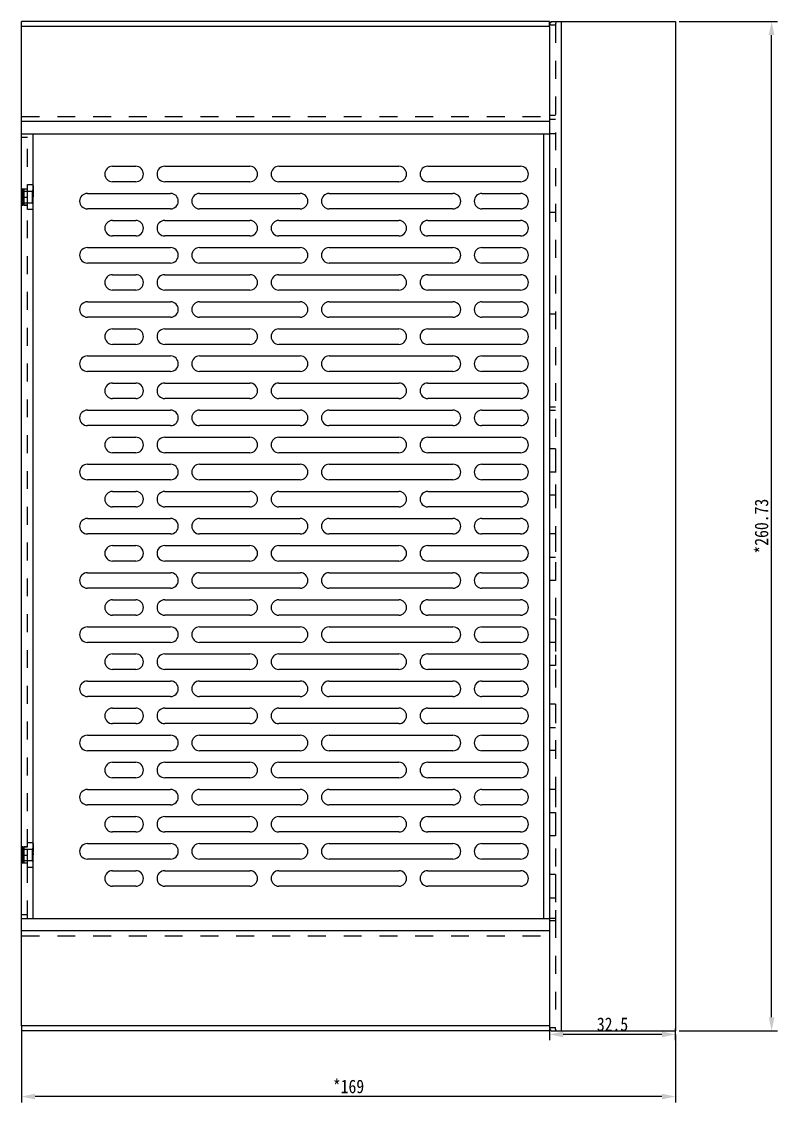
# Model space of a CAD drawing. Header units: millimetres. Extents: x -177 to 18421, y -5017 to 3255.
# Drawn here: x 7027 to 7222.4, y 154.6 to 433.8 of the extents above; entities that cross this region are included whole.
import ezdxf

# ---------------------------------------------------------------- set-up
doc = ezdxf.new("R2010")
doc.units = ezdxf.units.MM
doc.header["$LTSCALE"] = 46.255
doc.header["$PDMODE"] = 3
doc.header["$PDSIZE"] = 8
doc.linetypes.add('HIDDEN', pattern=[0.2, 0.1, -0.1])
doc.layers.get('0').update_dxf_attribs({"linetype": 'CONTINUOUS'})
doc.layers.get('Defpoints').update_dxf_attribs({"linetype": 'CONTINUOUS'})
doc.layers.add('02___PRT_ALL_AXES', color=7, linetype='CONTINUOUS')
doc.layers.add('DEFAULT_2', color=8, linetype='HIDDEN')
doc.styles.get("Standard").update_dxf_attribs({"font": 'txt', "width": 0.85})
doc.dimstyles.new('DIMSTYLE_1', dxfattribs={"dimtxt": 3.5, "dimasz": 3.5, "dimexe": 1.5, "dimexo": 1, "dimgap": 0.875, "dimtad": 1, "dimdsep": 46, "dimtxsty": 'Standard', "dimblk": '_FILLED', "dimcen": 0.09, "dimadec": 0, "dimazin": 0, "dimtp": 0.01, "dimtm": 0.01, "dimtfac": 1, "dimtofl": 0, "dimtmove": 0, "dimatfit": 3, "dimldrblk": '_FILLED', "dimfxl": 0, "dimtolj": 1, "dimarcsym": 0})

# ---------------------------------------------------------------- blocks, each defined once
blk = doc.blocks.new('_FILLED')
at = {"color": 0, "linetype": 'ByBlock'}
blk.add_solid([(0, 0), (-1, 0.214), (-1, -0.214)], dxfattribs=at)
blk = doc.blocks.new('*D148')
at = {"color": 0, "linetype": 'Continuous', "lineweight": -2, "transparency": 16777216}
for p, q in [((7026.99, 172.93), (7026.99, 154.55)), ((7195.99, 172.07), (7195.99, 154.55)), ((7192.49, 156.05), (7030.49, 156.05))]:
    blk.add_line(p, q, dxfattribs=at)
at = {"layer": 'Defpoints', "color": 0, "linetype": 'Continuous', "transparency": 16777216}
for p in [(7026.99, 173.93), (7195.99, 173.07), (7026.99, 156.05)]:
    blk.add_point(p, dxfattribs=at)
at = {"color": 0, "linetype": 'Continuous', "lineweight": -2, "transparency": 16777216, "xscale": 3.5, "yscale": 3.5, "zscale": 3.5, "rotation": 180}
blk.add_blockref('_FILLED', (7026.99, 156.05), dxfattribs=at)
at = {"color": 0, "linetype": 'Continuous', "lineweight": -2, "transparency": 16777216, "xscale": 3.5, "yscale": 3.5, "zscale": 3.5}
blk.add_blockref('_FILLED', (7195.99, 156.05), dxfattribs=at)
at = {"color": 0, "linetype": 'Continuous', "transparency": 16777216, "insert": (7111.49, 160.43), "char_height": 3.5, "width": 17, "attachment_point": 2}
blk.add_mtext('\\A1;*169', dxfattribs=at)
blk = doc.blocks.new('*D149')
at = {"color": 0, "linetype": 'Continuous', "lineweight": -2, "transparency": 16777216}
for p, q in [((7163.49, 170.62), (7163.49, 173.62)), ((7195.99, 170.62), (7195.99, 173.62)), ((7192.49, 172.12), (7166.99, 172.12))]:
    blk.add_line(p, q, dxfattribs=at)
at = {"layer": 'Defpoints', "color": 0, "linetype": 'Continuous', "transparency": 16777216}
for p in [(7163.49, 172.12), (7163.49, 169.62), (7195.99, 169.62)]:
    blk.add_point(p, dxfattribs=at)
at = {"color": 0, "linetype": 'Continuous', "lineweight": -2, "transparency": 16777216, "xscale": 3.5, "yscale": 3.5, "zscale": 3.5, "rotation": 180}
blk.add_blockref('_FILLED', (7163.49, 172.12), dxfattribs=at)
at = {"color": 0, "linetype": 'Continuous', "lineweight": -2, "transparency": 16777216, "xscale": 3.5, "yscale": 3.5, "zscale": 3.5}
blk.add_blockref('_FILLED', (7195.99, 172.12), dxfattribs=at)
at = {"color": 0, "linetype": 'Continuous', "transparency": 16777216, "insert": (7179.74, 176.5), "char_height": 3.5, "width": 17, "attachment_point": 2}
blk.add_mtext('\\A1;32.5', dxfattribs=at)
blk = doc.blocks.new('*D152')
at = {"color": 0, "linetype": 'Continuous', "lineweight": -2, "transparency": 16777216}
for p, q in [((7196.99, 433.8), (7222.36, 433.8)), ((7220.86, 176.57), (7220.86, 430.3)), ((7196.99, 173.07), (7222.36, 173.07))]:
    blk.add_line(p, q, dxfattribs=at)
at = {"layer": 'Defpoints', "color": 0, "linetype": 'Continuous', "transparency": 16777216}
for p in [(7195.99, 433.8), (7220.86, 433.8), (7195.99, 173.07)]:
    blk.add_point(p, dxfattribs=at)
at = {"color": 0, "linetype": 'Continuous', "lineweight": -2, "transparency": 16777216, "xscale": 3.5, "yscale": 3.5, "zscale": 3.5}
for p, rotation in [((7220.86, 433.8), 90), ((7220.86, 173.07), 270)]:
    blk.add_blockref('_FILLED', p, dxfattribs=dict(at, rotation=rotation))
at = {"color": 0, "linetype": 'Continuous', "transparency": 16777216, "insert": (7216.48, 303.43), "char_height": 3.5, "width": 29.75, "attachment_point": 2, "rotation": 90}
blk.add_mtext('\\A1;*260.73', dxfattribs=at)

msp = doc.modelspace()

# ---------------------------------------------------------------- linework, layer by layer
at = {"color": 7, "linetype": 'Continuous'}
for p, q in [((7026.988, 432.499), (7026.988, 433.798)), ((7163.488, 433.798), (7026.988, 433.798)), ((7163.488, 432.499), (7163.488, 433.798)), ((7026.988, 174.365), (7026.988, 173.066)), ((7163.488, 174.365), (7163.488, 173.066)), ((7163.488, 173.066), (7026.988, 173.066))]:
    msp.add_line(p, q, dxfattribs=at)
at = {"color": 3, "linetype": 'Continuous'}
for p, q in [((7163.89, 433.798), (7195.988, 433.798)), ((7166.488, 433.798), (7166.488, 173.066)), ((7195.988, 433.798), (7195.988, 173.066)), ((7026.988, 174.365), (7026.988, 432.499)), ((7163.488, 432.499), (7026.988, 432.499)), ((7163.488, 432.499), (7163.488, 174.365)), ((7163.488, 408.019), (7026.988, 408.019)), ((7026.988, 404.815), (7163.488, 404.815)), ((7029.988, 202.049), (7029.988, 404.815)), ((7161.988, 202.049), (7161.988, 404.815)), ((7050.488, 396.415), (7056.488, 396.415)), ((7063.988, 396.415), (7085.988, 396.415)), ((7093.488, 396.415), (7124.488, 396.415)), ((7131.988, 396.415), (7155.988, 396.415)), ((7056.488, 392.415), (7050.488, 392.415)), ((7085.988, 392.415), (7063.988, 392.415)), ((7124.488, 392.415), (7093.488, 392.415)), ((7155.988, 392.415), (7131.988, 392.415)), ((7043.988, 389.415), (7065.488, 389.415)), ((7072.988, 389.415), (7098.988, 389.415)), ((7106.488, 389.415), (7138.488, 389.415)), ((7145.988, 389.415), (7155.988, 389.415)), ((7065.488, 385.415), (7043.988, 385.415)), ((7098.988, 385.415), (7072.988, 385.415)), ((7138.488, 385.415), (7106.488, 385.415)), ((7155.988, 385.415), (7145.988, 385.415)), ((7050.488, 382.415), (7056.488, 382.415)), ((7063.988, 382.415), (7085.988, 382.415)), ((7093.488, 382.415), (7124.488, 382.415)), ((7131.988, 382.415), (7155.988, 382.415)), ((7056.488, 378.415), (7050.488, 378.415)), ((7085.988, 378.415), (7063.988, 378.415)), ((7124.488, 378.415), (7093.488, 378.415)), ((7155.988, 378.415), (7131.988, 378.415)), ((7043.988, 375.415), (7065.488, 375.415)), ((7072.988, 375.415), (7098.988, 375.415)), ((7106.488, 375.415), (7138.488, 375.415)), ((7145.988, 375.415), (7155.988, 375.415)), ((7065.488, 371.415), (7043.988, 371.415)), ((7098.988, 371.415), (7072.988, 371.415)), ((7138.488, 371.415), (7106.488, 371.415)), ((7155.988, 371.415), (7145.988, 371.415)), ((7050.488, 368.415), (7056.488, 368.415)), ((7063.988, 368.415), (7085.988, 368.415)), ((7093.488, 368.415), (7124.488, 368.415)), ((7131.988, 368.415), (7155.988, 368.415)), ((7056.488, 364.415), (7050.488, 364.415)), ((7085.988, 364.415), (7063.988, 364.415)), ((7124.488, 364.415), (7093.488, 364.415)), ((7155.988, 364.415), (7131.988, 364.415)), ((7043.988, 361.415), (7065.488, 361.415)), ((7072.988, 361.415), (7098.988, 361.415)), ((7106.488, 361.415), (7138.488, 361.415)), ((7145.988, 361.415), (7155.988, 361.415)), ((7065.488, 357.415), (7043.988, 357.415)), ((7098.988, 357.415), (7072.988, 357.415)), ((7138.488, 357.415), (7106.488, 357.415)), ((7155.988, 357.415), (7145.988, 357.415)), ((7050.488, 354.415), (7056.488, 354.415)), ((7063.988, 354.415), (7085.988, 354.415)), ((7093.488, 354.415), (7124.488, 354.415)), ((7131.988, 354.415), (7155.988, 354.415)), ((7056.488, 350.415), (7050.488, 350.415)), ((7085.988, 350.415), (7063.988, 350.415)), ((7124.488, 350.415), (7093.488, 350.415)), ((7155.988, 350.415), (7131.988, 350.415)), ((7043.988, 347.415), (7065.488, 347.415)), ((7072.988, 347.415), (7098.988, 347.415)), ((7106.488, 347.415), (7138.488, 347.415)), ((7145.988, 347.415), (7155.988, 347.415)), ((7065.488, 343.415), (7043.988, 343.415)), ((7098.988, 343.415), (7072.988, 343.415)), ((7138.488, 343.415), (7106.488, 343.415)), ((7155.988, 343.415), (7145.988, 343.415)), ((7050.488, 340.415), (7056.488, 340.415)), ((7063.988, 340.415), (7085.988, 340.415)), ((7093.488, 340.415), (7124.488, 340.415)), ((7131.988, 340.415), (7155.988, 340.415)), ((7056.488, 336.415), (7050.488, 336.415)), ((7085.988, 336.415), (7063.988, 336.415)), ((7124.488, 336.415), (7093.488, 336.415)), ((7155.988, 336.415), (7131.988, 336.415)), ((7043.988, 333.415), (7065.488, 333.415)), ((7072.988, 333.415), (7098.988, 333.415)), ((7106.488, 333.415), (7138.488, 333.415)), ((7145.988, 333.415), (7155.988, 333.415)), ((7065.488, 329.415), (7043.988, 329.415)), ((7098.988, 329.415), (7072.988, 329.415)), ((7138.488, 329.415), (7106.488, 329.415)), ((7155.988, 329.415), (7145.988, 329.415)), ((7050.488, 326.415), (7056.488, 326.415)), ((7063.988, 326.415), (7085.988, 326.415)), ((7093.488, 326.415), (7124.488, 326.415)), ((7131.988, 326.415), (7155.988, 326.415)), ((7056.488, 322.415), (7050.488, 322.415)), ((7085.988, 322.415), (7063.988, 322.415)), ((7124.488, 322.415), (7093.488, 322.415)), ((7155.988, 322.415), (7131.988, 322.415)), ((7043.988, 319.415), (7065.488, 319.415)), ((7072.988, 319.415), (7098.988, 319.415)), ((7106.488, 319.415), (7138.488, 319.415)), ((7145.988, 319.415), (7155.988, 319.415)), ((7065.488, 315.415), (7043.988, 315.415)), ((7098.988, 315.415), (7072.988, 315.415)), ((7138.488, 315.415), (7106.488, 315.415)), ((7155.988, 315.415), (7145.988, 315.415)), ((7050.488, 312.415), (7056.488, 312.415)), ((7063.988, 312.415), (7085.988, 312.415)), ((7093.488, 312.415), (7124.488, 312.415)), ((7131.988, 312.415), (7155.988, 312.415)), ((7056.488, 308.415), (7050.488, 308.415)), ((7085.988, 308.415), (7063.988, 308.415)), ((7124.488, 308.415), (7093.488, 308.415)), ((7155.988, 308.415), (7131.988, 308.415)), ((7043.988, 305.415), (7065.488, 305.415)), ((7072.988, 305.415), (7098.988, 305.415)), ((7106.488, 305.415), (7138.488, 305.415)), ((7145.988, 305.415), (7155.988, 305.415)), ((7065.488, 301.415), (7043.988, 301.415)), ((7098.988, 301.415), (7072.988, 301.415)), ((7138.488, 301.415), (7106.488, 301.415)), ((7155.988, 301.415), (7145.988, 301.415)), ((7050.488, 298.415), (7056.488, 298.415)), ((7063.988, 298.415), (7085.988, 298.415)), ((7093.488, 298.415), (7124.488, 298.415)), ((7131.988, 298.415), (7155.988, 298.415)), ((7056.488, 294.415), (7050.488, 294.415)), ((7085.988, 294.415), (7063.988, 294.415)), ((7124.488, 294.415), (7093.488, 294.415)), ((7155.988, 294.415), (7131.988, 294.415)), ((7043.988, 291.415), (7065.488, 291.415)), ((7072.988, 291.415), (7098.988, 291.415)), ((7106.488, 291.415), (7138.488, 291.415)), ((7145.988, 291.415), (7155.988, 291.415)), ((7065.488, 287.415), (7043.988, 287.415)), ((7098.988, 287.415), (7072.988, 287.415)), ((7138.488, 287.415), (7106.488, 287.415)), ((7155.988, 287.415), (7145.988, 287.415)), ((7050.488, 284.415), (7056.488, 284.415)), ((7063.988, 284.415), (7085.988, 284.415)), ((7093.488, 284.415), (7124.488, 284.415)), ((7131.988, 284.415), (7155.988, 284.415)), ((7056.488, 280.415), (7050.488, 280.415)), ((7085.988, 280.415), (7063.988, 280.415)), ((7124.488, 280.415), (7093.488, 280.415)), ((7155.988, 280.415), (7131.988, 280.415)), ((7043.988, 277.415), (7065.488, 277.415)), ((7072.988, 277.415), (7098.988, 277.415)), ((7106.488, 277.415), (7138.488, 277.415)), ((7145.988, 277.415), (7155.988, 277.415)), ((7065.488, 273.415), (7043.988, 273.415)), ((7098.988, 273.415), (7072.988, 273.415)), ((7138.488, 273.415), (7106.488, 273.415)), ((7155.988, 273.415), (7145.988, 273.415)), ((7050.488, 270.415), (7056.488, 270.415)), ((7063.988, 270.415), (7085.988, 270.415)), ((7093.488, 270.415), (7124.488, 270.415)), ((7131.988, 270.415), (7155.988, 270.415)), ((7056.488, 266.415), (7050.488, 266.415)), ((7085.988, 266.415), (7063.988, 266.415)), ((7124.488, 266.415), (7093.488, 266.415)), ((7155.988, 266.415), (7131.988, 266.415)), ((7043.988, 263.415), (7065.488, 263.415)), ((7072.988, 263.415), (7098.988, 263.415)), ((7106.488, 263.415), (7138.488, 263.415)), ((7145.988, 263.415), (7155.988, 263.415)), ((7065.488, 259.415), (7043.988, 259.415)), ((7098.988, 259.415), (7072.988, 259.415)), ((7138.488, 259.415), (7106.488, 259.415)), ((7155.988, 259.415), (7145.988, 259.415)), ((7050.488, 256.415), (7056.488, 256.415)), ((7063.988, 256.415), (7085.988, 256.415)), ((7093.488, 256.415), (7124.488, 256.415)), ((7131.988, 256.415), (7155.988, 256.415)), ((7056.488, 252.415), (7050.488, 252.415)), ((7085.988, 252.415), (7063.988, 252.415)), ((7124.488, 252.415), (7093.488, 252.415)), ((7155.988, 252.415), (7131.988, 252.415)), ((7043.988, 249.415), (7065.488, 249.415)), ((7072.988, 249.415), (7098.988, 249.415)), ((7106.488, 249.415), (7138.488, 249.415)), ((7145.988, 249.415), (7155.988, 249.415)), ((7065.488, 245.415), (7043.988, 245.415)), ((7098.988, 245.415), (7072.988, 245.415)), ((7138.488, 245.415), (7106.488, 245.415)), ((7155.988, 245.415), (7145.988, 245.415)), ((7050.488, 242.415), (7056.488, 242.415)), ((7063.988, 242.415), (7085.988, 242.415)), ((7093.488, 242.415), (7124.488, 242.415)), ((7131.988, 242.415), (7155.988, 242.415)), ((7056.488, 238.415), (7050.488, 238.415)), ((7085.988, 238.415), (7063.988, 238.415)), ((7124.488, 238.415), (7093.488, 238.415)), ((7155.988, 238.415), (7131.988, 238.415)), ((7043.988, 235.415), (7065.488, 235.415)), ((7072.988, 235.415), (7098.988, 235.415)), ((7106.488, 235.415), (7138.488, 235.415)), ((7145.988, 235.415), (7155.988, 235.415)), ((7065.488, 231.415), (7043.988, 231.415)), ((7098.988, 231.415), (7072.988, 231.415)), ((7138.488, 231.415), (7106.488, 231.415)), ((7155.988, 231.415), (7145.988, 231.415)), ((7050.488, 228.415), (7056.488, 228.415)), ((7063.988, 228.415), (7085.988, 228.415)), ((7093.488, 228.415), (7124.488, 228.415)), ((7131.988, 228.415), (7155.988, 228.415)), ((7056.488, 224.415), (7050.488, 224.415)), ((7085.988, 224.415), (7063.988, 224.415)), ((7124.488, 224.415), (7093.488, 224.415)), ((7155.988, 224.415), (7131.988, 224.415)), ((7043.988, 221.415), (7065.488, 221.415)), ((7072.988, 221.415), (7098.988, 221.415)), ((7106.488, 221.415), (7138.488, 221.415)), ((7145.988, 221.415), (7155.988, 221.415)), ((7065.488, 217.415), (7043.988, 217.415)), ((7098.988, 217.415), (7072.988, 217.415)), ((7138.488, 217.415), (7106.488, 217.415)), ((7155.988, 217.415), (7145.988, 217.415)), ((7050.488, 214.415), (7056.488, 214.415)), ((7063.988, 214.415), (7085.988, 214.415)), ((7093.488, 214.415), (7124.488, 214.415)), ((7131.988, 214.415), (7155.988, 214.415)), ((7056.488, 210.415), (7050.488, 210.415)), ((7085.988, 210.415), (7063.988, 210.415)), ((7124.488, 210.415), (7093.488, 210.415)), ((7155.988, 210.415), (7131.988, 210.415)), ((7026.988, 202.049), (7163.488, 202.049)), ((7163.488, 198.845), (7026.988, 198.845)), ((7163.488, 174.365), (7026.988, 174.365)), ((7163.89, 173.066), (7195.988, 173.066))]:
    msp.add_line(p, q, dxfattribs=at)
for centre, start, end in [((7050.488, 394.415), 90, 270), ((7056.488, 394.415), 270, 90), ((7063.988, 394.415), 90, 270), ((7085.988, 394.415), 270, 90), ((7093.488, 394.415), 90, 270), ((7124.488, 394.415), 270, 90), ((7131.988, 394.415), 90, 270), ((7155.988, 394.415), 270, 90), ((7043.988, 387.415), 90, 270), ((7065.488, 387.415), 270, 90), ((7072.988, 387.415), 90, 270), ((7098.988, 387.415), 270, 90), ((7106.488, 387.415), 90, 270), ((7138.488, 387.415), 270, 90), ((7145.988, 387.415), 90, 270), ((7155.988, 387.415), 270, 90), ((7050.488, 380.415), 90, 270), ((7056.488, 380.415), 270, 90), ((7063.988, 380.415), 90, 270), ((7085.988, 380.415), 270, 90), ((7093.488, 380.415), 90, 270), ((7124.488, 380.415), 270, 90), ((7131.988, 380.415), 90, 270), ((7155.988, 380.415), 270, 90), ((7043.988, 373.415), 90, 270), ((7065.488, 373.415), 270, 90), ((7072.988, 373.415), 90, 270), ((7098.988, 373.415), 270, 90), ((7106.488, 373.415), 90, 270), ((7138.488, 373.415), 270, 90), ((7145.988, 373.415), 90, 270), ((7155.988, 373.415), 270, 90), ((7050.488, 366.415), 90, 270), ((7056.488, 366.415), 270, 90), ((7063.988, 366.415), 90, 270), ((7085.988, 366.415), 270, 90), ((7093.488, 366.415), 90, 270), ((7124.488, 366.415), 270, 90), ((7131.988, 366.415), 90, 270), ((7155.988, 366.415), 270, 90), ((7043.988, 359.415), 90, 270), ((7065.488, 359.415), 270, 90), ((7072.988, 359.415), 90, 270), ((7098.988, 359.415), 270, 90), ((7106.488, 359.415), 90, 270), ((7138.488, 359.415), 270, 90), ((7145.988, 359.415), 90, 270), ((7155.988, 359.415), 270, 90), ((7050.488, 352.415), 90, 270), ((7056.488, 352.415), 270, 90), ((7063.988, 352.415), 90, 270), ((7085.988, 352.415), 270, 90), ((7093.488, 352.415), 90, 270), ((7124.488, 352.415), 270, 90), ((7131.988, 352.415), 90, 270), ((7155.988, 352.415), 270, 90), ((7043.988, 345.415), 90, 270), ((7065.488, 345.415), 270, 90), ((7072.988, 345.415), 90, 270), ((7098.988, 345.415), 270, 90), ((7106.488, 345.415), 90, 270), ((7138.488, 345.415), 270, 90), ((7145.988, 345.415), 90, 270), ((7155.988, 345.415), 270, 90), ((7050.488, 338.415), 90, 270), ((7056.488, 338.415), 270, 90), ((7063.988, 338.415), 90, 270), ((7085.988, 338.415), 270, 90), ((7093.488, 338.415), 90, 270), ((7124.488, 338.415), 270, 90), ((7131.988, 338.415), 90, 270), ((7155.988, 338.415), 270, 90), ((7043.988, 331.415), 90, 270), ((7065.488, 331.415), 270, 90), ((7072.988, 331.415), 90, 270), ((7098.988, 331.415), 270, 90), ((7106.488, 331.415), 90, 270), ((7138.488, 331.415), 270, 90), ((7145.988, 331.415), 90, 270), ((7155.988, 331.415), 270, 90), ((7050.488, 324.415), 90, 270), ((7056.488, 324.415), 270, 90), ((7063.988, 324.415), 90, 270), ((7085.988, 324.415), 270, 90), ((7093.488, 324.415), 90, 270), ((7124.488, 324.415), 270, 90), ((7131.988, 324.415), 90, 270), ((7155.988, 324.415), 270, 90), ((7043.988, 317.415), 90, 270), ((7065.488, 317.415), 270, 90), ((7072.988, 317.415), 90, 270), ((7098.988, 317.415), 270, 90), ((7106.488, 317.415), 90, 270), ((7138.488, 317.415), 270, 90), ((7145.988, 317.415), 90, 270), ((7155.988, 317.415), 270, 90), ((7050.488, 310.415), 90, 270), ((7056.488, 310.415), 270, 90), ((7063.988, 310.415), 90, 270), ((7085.988, 310.415), 270, 90), ((7093.488, 310.415), 90, 270), ((7124.488, 310.415), 270, 90), ((7131.988, 310.415), 90, 270), ((7155.988, 310.415), 270, 90), ((7043.988, 303.415), 90, 270), ((7065.488, 303.415), 270, 90), ((7072.988, 303.415), 90, 270), ((7098.988, 303.415), 270, 90), ((7106.488, 303.415), 90, 270), ((7138.488, 303.415), 270, 90), ((7145.988, 303.415), 90, 270), ((7155.988, 303.415), 270, 90), ((7050.488, 296.415), 90, 270), ((7056.488, 296.415), 270, 90), ((7063.988, 296.415), 90, 270), ((7085.988, 296.415), 270, 90), ((7093.488, 296.415), 90, 270), ((7124.488, 296.415), 270, 90), ((7131.988, 296.415), 90, 270), ((7155.988, 296.415), 270, 90), ((7043.988, 289.415), 90, 270), ((7065.488, 289.415), 270, 90), ((7072.988, 289.415), 90, 270), ((7098.988, 289.415), 270, 90), ((7106.488, 289.415), 90, 270), ((7138.488, 289.415), 270, 90), ((7145.988, 289.415), 90, 270), ((7155.988, 289.415), 270, 90), ((7050.488, 282.415), 90, 270), ((7056.488, 282.415), 270, 90), ((7063.988, 282.415), 90, 270), ((7085.988, 282.415), 270, 90), ((7093.488, 282.415), 90, 270), ((7124.488, 282.415), 270, 90), ((7131.988, 282.415), 90, 270), ((7155.988, 282.415), 270, 90), ((7043.988, 275.415), 90, 270), ((7065.488, 275.415), 270, 90), ((7072.988, 275.415), 90, 270), ((7098.988, 275.415), 270, 90), ((7106.488, 275.415), 90, 270), ((7138.488, 275.415), 270, 90), ((7145.988, 275.415), 90, 270), ((7155.988, 275.415), 270, 90), ((7050.488, 268.415), 90, 270), ((7056.488, 268.415), 270, 90), ((7063.988, 268.415), 90, 270), ((7085.988, 268.415), 270, 90), ((7093.488, 268.415), 90, 270), ((7124.488, 268.415), 270, 90), ((7131.988, 268.415), 90, 270), ((7155.988, 268.415), 270, 90), ((7043.988, 261.415), 90, 270), ((7065.488, 261.415), 270, 90), ((7072.988, 261.415), 90, 270), ((7098.988, 261.415), 270, 90), ((7106.488, 261.415), 90, 270), ((7138.488, 261.415), 270, 90), ((7145.988, 261.415), 90, 270), ((7155.988, 261.415), 270, 90), ((7050.488, 254.415), 90, 270), ((7056.488, 254.415), 270, 90), ((7063.988, 254.415), 90, 270), ((7085.988, 254.415), 270, 90), ((7093.488, 254.415), 90, 270), ((7124.488, 254.415), 270, 90), ((7131.988, 254.415), 90, 270), ((7155.988, 254.415), 270, 90), ((7043.988, 247.415), 90, 270), ((7065.488, 247.415), 270, 90), ((7072.988, 247.415), 90, 270), ((7098.988, 247.415), 270, 90), ((7106.488, 247.415), 90, 270), ((7138.488, 247.415), 270, 90), ((7145.988, 247.415), 90, 270), ((7155.988, 247.415), 270, 90), ((7050.488, 240.415), 90, 270), ((7056.488, 240.415), 270, 90), ((7063.988, 240.415), 90, 270), ((7085.988, 240.415), 270, 90), ((7093.488, 240.415), 90, 270), ((7124.488, 240.415), 270, 90), ((7131.988, 240.415), 90, 270), ((7155.988, 240.415), 270, 90), ((7043.988, 233.415), 90, 270), ((7065.488, 233.415), 270, 90), ((7072.988, 233.415), 90, 270), ((7098.988, 233.415), 270, 90), ((7106.488, 233.415), 90, 270), ((7138.488, 233.415), 270, 90), ((7145.988, 233.415), 90, 270), ((7155.988, 233.415), 270, 90), ((7050.488, 226.415), 90, 270), ((7056.488, 226.415), 270, 90), ((7063.988, 226.415), 90, 270), ((7085.988, 226.415), 270, 90), ((7093.488, 226.415), 90, 270), ((7124.488, 226.415), 270, 90), ((7131.988, 226.415), 90, 270), ((7155.988, 226.415), 270, 90), ((7043.988, 219.415), 90, 270), ((7065.488, 219.415), 270, 90), ((7072.988, 219.415), 90, 270), ((7098.988, 219.415), 270, 90), ((7106.488, 219.415), 90, 270), ((7138.488, 219.415), 270, 90), ((7145.988, 219.415), 90, 270), ((7155.988, 219.415), 270, 90), ((7050.488, 212.415), 90, 270), ((7056.488, 212.415), 270, 90), ((7063.988, 212.415), 90, 270), ((7085.988, 212.415), 270, 90), ((7093.488, 212.415), 90, 270), ((7124.488, 212.415), 270, 90), ((7131.988, 212.415), 90, 270), ((7155.988, 212.415), 270, 90)]:
    msp.add_arc(centre, 2, start, end, dxfattribs=at)
for points in [[(7163.89, 433.798), (7163.772, 433.68), (7163.668, 433.544), (7163.597, 433.393)], [(7163.89, 173.066), (7163.772, 173.184), (7163.668, 173.32), (7163.597, 173.471)]]:
    msp.add_open_spline(points, degree=3, dxfattribs=at)
at = {"layer": '02___PRT_ALL_AXES', "color": 8, "linetype": 'HIDDEN'}
for p, q in [((7028.488, 385.257), (7028.488, 391.607)), ((7029.988, 391.607), (7028.488, 391.607)), ((7026.988, 390.532), (7026.988, 386.332)), ((7028.488, 390.532), (7026.988, 390.532)), ((7026.988, 388.432), (7028.488, 388.432)), ((7027.118, 386.322), (7027.118, 390.542)), ((7027.248, 390.542), (7027.118, 390.542)), ((7029.688, 389.932), (7027.118, 389.932)), ((7027.248, 390.542), (7027.248, 386.322)), ((7027.638, 390.342), (7027.248, 390.542)), ((7027.638, 386.322), (7027.638, 390.542)), ((7028.488, 390.542), (7027.638, 390.542)), ((7029.988, 385.257), (7029.988, 388.432)), ((7028.488, 386.332), (7026.988, 386.332)), ((7029.688, 386.932), (7027.118, 386.932)), ((7027.248, 386.322), (7027.118, 386.322)), ((7027.638, 386.522), (7027.248, 386.322)), ((7028.488, 386.322), (7027.638, 386.322)), ((7029.988, 385.257), (7028.488, 385.257)), ((7164.988, 323.432), (7163.488, 323.432)), ((7163.488, 323.432), (7163.488, 311.432)), ((7164.988, 323.432), (7164.988, 311.432)), ((7163.488, 317.432), (7164.988, 317.432)), ((7164.988, 311.432), (7163.488, 311.432)), ((7164.988, 301.432), (7163.488, 301.432)), ((7163.488, 301.432), (7163.488, 289.432)), ((7164.988, 301.432), (7164.988, 289.432)), ((7163.488, 295.432), (7164.988, 295.432)), ((7164.988, 289.432), (7163.488, 289.432)), ((7164.988, 279.432), (7163.488, 279.432)), ((7163.488, 279.432), (7163.488, 267.432)), ((7164.988, 279.432), (7164.988, 267.432)), ((7163.488, 273.432), (7164.988, 273.432)), ((7164.988, 267.432), (7163.488, 267.432)), ((7164.988, 257.432), (7163.488, 257.432)), ((7163.488, 257.432), (7163.488, 245.432)), ((7164.988, 257.432), (7164.988, 245.432)), ((7163.488, 251.432), (7164.988, 251.432)), ((7164.988, 245.432), (7163.488, 245.432)), ((7164.988, 235.432), (7163.488, 235.432)), ((7163.488, 235.432), (7163.488, 223.432)), ((7164.988, 235.432), (7164.988, 223.432)), ((7163.488, 229.432), (7164.988, 229.432)), ((7164.988, 223.432), (7163.488, 223.432)), ((7028.488, 215.257), (7028.488, 221.607)), ((7029.988, 221.607), (7028.488, 221.607)), ((7026.988, 220.532), (7026.988, 216.332)), ((7028.488, 220.532), (7026.988, 220.532)), ((7026.988, 218.432), (7028.488, 218.432)), ((7027.118, 216.322), (7027.118, 220.542)), ((7027.248, 220.542), (7027.118, 220.542)), ((7029.688, 219.932), (7027.118, 219.932)), ((7027.638, 220.342), (7027.248, 220.542)), ((7027.248, 220.542), (7027.248, 216.322)), ((7027.638, 216.322), (7027.638, 220.542)), ((7028.488, 220.542), (7027.638, 220.542)), ((7029.988, 215.257), (7029.988, 218.432)), ((7028.488, 216.332), (7026.988, 216.332)), ((7029.688, 216.932), (7027.118, 216.932)), ((7027.248, 216.322), (7027.118, 216.322)), ((7027.638, 216.522), (7027.248, 216.322)), ((7028.488, 216.322), (7027.638, 216.322)), ((7029.988, 215.257), (7028.488, 215.257)), ((7164.988, 213.432), (7163.488, 213.432)), ((7163.488, 213.432), (7163.488, 201.432)), ((7164.988, 213.432), (7164.988, 201.432)), ((7163.488, 207.432), (7164.988, 207.432)), ((7164.988, 201.432), (7163.488, 201.432))]:
    msp.add_line(p, q, dxfattribs=at)
at = {"layer": 'DEFAULT_2', "color": 8, "linetype": 'HIDDEN'}
for p, q in [((7163.488, 432.932), (7164.988, 432.932)), ((7164.988, 432.932), (7164.988, 173.932)), ((7026.988, 409.318), (7164.988, 409.318)), ((7164.988, 409.532), (7163.488, 409.532)), ((7163.488, 408.612), (7164.988, 408.612)), ((7028.488, 403.815), (7026.988, 403.815)), ((7028.488, 202.049), (7028.488, 404.815)), ((7164.988, 404.815), (7163.488, 404.815)), ((7029.938, 391.456), (7029.938, 389.169)), ((7029.988, 391.456), (7029.938, 391.456)), ((7029.988, 391.364), (7029.938, 391.364)), ((7029.988, 391.288), (7029.938, 391.288)), ((7029.988, 391.234), (7029.938, 391.234)), ((7029.988, 391.197), (7029.938, 391.197)), ((7029.688, 389.932), (7029.988, 390.232)), ((7029.688, 389.932), (7029.688, 386.932)), ((7029.988, 390.916), (7029.938, 390.916)), ((7029.988, 390.866), (7029.938, 390.866)), ((7029.988, 390.85), (7029.938, 390.85)), ((7029.988, 390.833), (7029.938, 390.833)), ((7029.988, 390.791), (7029.938, 390.791)), ((7029.988, 390.79), (7029.938, 390.79)), ((7029.988, 390.786), (7029.938, 390.786)), ((7029.988, 390.785), (7029.938, 390.785)), ((7029.988, 390.767), (7029.938, 390.767)), ((7029.988, 390.764), (7029.938, 390.764)), ((7029.988, 390.76), (7029.938, 390.76)), ((7029.988, 390.758), (7029.938, 390.758)), ((7029.988, 390.756), (7029.938, 390.756)), ((7029.988, 390.752), (7029.938, 390.752)), ((7029.988, 390.724), (7029.938, 390.724)), ((7029.988, 390.718), (7029.938, 390.718)), ((7029.988, 390.711), (7029.938, 390.711)), ((7029.988, 390.709), (7029.938, 390.709)), ((7029.988, 390.697), (7029.938, 390.697)), ((7029.988, 390.681), (7029.938, 390.681)), ((7029.988, 390.675), (7029.938, 390.675)), ((7029.988, 390.668), (7029.938, 390.668)), ((7029.988, 390.668), (7029.938, 390.668)), ((7029.988, 390.656), (7029.938, 390.656)), ((7029.988, 390.655), (7029.938, 390.655)), ((7029.988, 390.648), (7029.938, 390.648)), ((7029.988, 390.63), (7029.938, 390.63)), ((7029.988, 390.613), (7029.938, 390.613)), ((7029.988, 390.612), (7029.938, 390.612)), ((7029.988, 390.602), (7029.938, 390.602)), ((7029.988, 390.589), (7029.938, 390.589)), ((7029.988, 390.586), (7029.938, 390.586)), ((7029.988, 390.583), (7029.938, 390.583)), ((7029.988, 390.571), (7029.938, 390.571)), ((7029.988, 390.571), (7029.938, 390.571)), ((7029.988, 390.562), (7029.938, 390.562)), ((7029.988, 390.559), (7029.938, 390.559)), ((7029.988, 390.54), (7029.938, 390.54)), ((7029.988, 390.538), (7029.938, 390.538)), ((7029.988, 390.537), (7029.938, 390.537)), ((7029.988, 390.534), (7029.938, 390.534)), ((7029.988, 390.526), (7029.938, 390.526)), ((7029.988, 390.523), (7029.938, 390.523)), ((7029.988, 390.515), (7029.938, 390.515)), ((7029.988, 390.513), (7029.938, 390.513)), ((7029.988, 390.49), (7029.938, 390.49)), ((7029.988, 390.478), (7029.938, 390.478)), ((7029.988, 390.465), (7029.938, 390.465)), ((7029.988, 390.463), (7029.938, 390.463)), ((7029.988, 390.454), (7029.938, 390.454)), ((7029.988, 390.451), (7029.938, 390.451)), ((7029.988, 390.449), (7029.938, 390.449)), ((7029.988, 390.446), (7029.938, 390.446)), ((7029.988, 390.437), (7029.938, 390.437)), ((7029.988, 390.434), (7029.938, 390.434)), ((7029.988, 390.411), (7029.938, 390.411)), ((7029.988, 390.408), (7029.938, 390.408)), ((7029.988, 390.376), (7029.938, 390.376)), ((7029.988, 390.37), (7029.938, 390.37)), ((7029.988, 390.356), (7029.938, 390.356)), ((7029.988, 390.355), (7029.938, 390.355)), ((7029.988, 390.349), (7029.938, 390.349)), ((7029.988, 390.324), (7029.938, 390.324)), ((7029.988, 390.314), (7029.938, 390.314)), ((7029.988, 390.312), (7029.938, 390.312)), ((7029.988, 390.281), (7029.938, 390.281)), ((7029.988, 390.271), (7029.938, 390.271)), ((7029.988, 390.254), (7029.938, 390.254)), ((7029.988, 390.217), (7029.938, 390.217)), ((7029.988, 390.209), (7029.938, 390.209)), ((7029.988, 390.161), (7029.938, 390.161)), ((7029.988, 390.158), (7029.938, 390.158)), ((7029.988, 390.102), (7029.938, 390.102)), ((7029.988, 390.092), (7029.938, 390.092)), ((7029.988, 390.074), (7029.938, 390.074)), ((7029.988, 390.068), (7029.938, 390.068)), ((7029.988, 390.061), (7029.938, 390.061)), ((7029.988, 390.045), (7029.938, 390.045)), ((7029.988, 390.04), (7029.938, 390.04)), ((7029.988, 390.031), (7029.938, 390.031)), ((7029.988, 390.017), (7029.938, 390.017)), ((7029.988, 389.999), (7029.938, 389.999)), ((7029.988, 389.978), (7029.938, 389.978)), ((7029.988, 389.974), (7029.938, 389.974)), ((7029.988, 389.965), (7029.938, 389.965)), ((7029.988, 389.954), (7029.938, 389.954)), ((7029.988, 389.951), (7029.938, 389.951)), ((7029.988, 389.82), (7029.938, 389.82)), ((7029.988, 389.819), (7029.938, 389.819)), ((7029.988, 389.778), (7029.938, 389.778)), ((7029.988, 389.751), (7029.938, 389.751)), ((7029.988, 389.681), (7029.938, 389.681)), ((7029.988, 389.43), (7029.938, 389.43)), ((7029.988, 389.37), (7029.938, 389.37)), ((7029.988, 389.356), (7029.938, 389.356)), ((7029.988, 389.334), (7029.938, 389.334)), ((7029.988, 389.259), (7029.938, 389.259)), ((7029.988, 389.205), (7029.938, 389.205)), ((7029.988, 389.169), (7029.938, 389.169)), ((7029.938, 388.974), (7029.938, 388.495)), ((7029.988, 388.974), (7029.938, 388.974)), ((7029.988, 388.963), (7029.938, 388.963)), ((7029.988, 388.958), (7029.938, 388.958)), ((7029.988, 388.929), (7029.938, 388.929)), ((7029.988, 388.918), (7029.938, 388.918)), ((7029.988, 388.897), (7029.938, 388.897)), ((7029.988, 388.891), (7029.938, 388.891)), ((7029.988, 388.88), (7029.938, 388.88)), ((7029.988, 388.879), (7029.938, 388.879)), ((7029.988, 388.872), (7029.938, 388.872)), ((7029.988, 388.87), (7029.938, 388.87)), ((7029.988, 388.861), (7029.938, 388.861)), ((7029.988, 388.859), (7029.938, 388.859)), ((7029.988, 388.846), (7029.938, 388.846)), ((7029.988, 388.817), (7029.938, 388.817)), ((7029.988, 388.816), (7029.938, 388.816)), ((7029.988, 388.815), (7029.938, 388.815)), ((7029.988, 388.813), (7029.938, 388.813)), ((7029.988, 388.806), (7029.938, 388.806)), ((7029.988, 388.799), (7029.938, 388.799)), ((7029.988, 388.789), (7029.938, 388.789)), ((7029.988, 388.765), (7029.938, 388.765)), ((7029.988, 388.759), (7029.938, 388.759)), ((7029.988, 388.758), (7029.938, 388.758)), ((7029.988, 388.752), (7029.938, 388.752)), ((7029.988, 388.72), (7029.938, 388.72)), ((7029.988, 388.711), (7029.938, 388.711)), ((7029.988, 388.7), (7029.938, 388.7)), ((7029.988, 388.694), (7029.938, 388.694)), ((7029.988, 388.691), (7029.938, 388.691)), ((7029.988, 388.677), (7029.938, 388.677)), ((7029.988, 388.649), (7029.938, 388.649)), ((7029.988, 388.648), (7029.938, 388.648)), ((7029.988, 388.645), (7029.938, 388.645)), ((7029.988, 388.639), (7029.938, 388.639)), ((7029.988, 388.637), (7029.938, 388.637)), ((7029.988, 388.632), (7029.938, 388.632)), ((7029.988, 388.61), (7029.938, 388.61)), ((7029.988, 388.603), (7029.938, 388.603)), ((7029.988, 388.596), (7029.938, 388.596)), ((7029.988, 388.584), (7029.938, 388.584)), ((7029.988, 388.58), (7029.938, 388.58)), ((7029.988, 388.578), (7029.938, 388.578)), ((7029.988, 388.576), (7029.938, 388.576)), ((7029.988, 388.572), (7029.938, 388.572)), ((7029.988, 388.539), (7029.938, 388.539)), ((7029.988, 388.531), (7029.938, 388.531)), ((7029.988, 388.526), (7029.938, 388.526)), ((7029.988, 388.51), (7029.938, 388.51)), ((7029.988, 388.504), (7029.938, 388.504)), ((7029.988, 388.498), (7029.938, 388.498)), ((7029.988, 388.495), (7029.938, 388.495)), ((7029.688, 386.932), (7029.988, 386.632)), ((7163.488, 384.532), (7164.988, 384.532)), ((7163.488, 358.332), (7164.988, 358.332)), ((7163.488, 334.252), (7164.988, 334.252)), ((7164.988, 333.332), (7163.488, 333.332)), ((7029.938, 221.456), (7029.938, 219.169)), ((7029.988, 221.456), (7029.938, 221.456)), ((7029.988, 221.364), (7029.938, 221.364)), ((7029.988, 221.288), (7029.938, 221.288)), ((7029.988, 221.234), (7029.938, 221.234)), ((7029.988, 221.197), (7029.938, 221.197)), ((7029.988, 220.916), (7029.938, 220.916)), ((7029.988, 220.866), (7029.938, 220.866)), ((7029.988, 220.85), (7029.938, 220.85)), ((7029.988, 220.833), (7029.938, 220.833)), ((7029.988, 220.791), (7029.938, 220.791)), ((7029.988, 220.79), (7029.938, 220.79)), ((7029.988, 220.786), (7029.938, 220.786)), ((7029.988, 220.785), (7029.938, 220.785)), ((7029.988, 220.767), (7029.938, 220.767)), ((7029.988, 220.764), (7029.938, 220.764)), ((7029.988, 220.76), (7029.938, 220.76)), ((7029.988, 220.758), (7029.938, 220.758)), ((7029.988, 220.756), (7029.938, 220.756)), ((7029.988, 220.752), (7029.938, 220.752)), ((7029.988, 220.724), (7029.938, 220.724)), ((7029.988, 220.718), (7029.938, 220.718)), ((7029.988, 220.711), (7029.938, 220.711)), ((7029.988, 220.709), (7029.938, 220.709)), ((7029.988, 220.697), (7029.938, 220.697)), ((7029.988, 220.681), (7029.938, 220.681)), ((7029.988, 220.675), (7029.938, 220.675)), ((7029.988, 220.668), (7029.938, 220.668)), ((7029.988, 220.668), (7029.938, 220.668)), ((7029.988, 220.656), (7029.938, 220.656)), ((7029.988, 220.655), (7029.938, 220.655)), ((7029.988, 220.648), (7029.938, 220.648)), ((7029.988, 220.63), (7029.938, 220.63)), ((7029.988, 220.613), (7029.938, 220.613)), ((7029.988, 220.612), (7029.938, 220.612)), ((7029.688, 219.932), (7029.988, 220.232)), ((7029.688, 219.932), (7029.688, 216.932)), ((7029.988, 220.602), (7029.938, 220.602)), ((7029.988, 220.589), (7029.938, 220.589)), ((7029.988, 220.586), (7029.938, 220.586)), ((7029.988, 220.583), (7029.938, 220.583)), ((7029.988, 220.571), (7029.938, 220.571)), ((7029.988, 220.571), (7029.938, 220.571)), ((7029.988, 220.562), (7029.938, 220.562)), ((7029.988, 220.559), (7029.938, 220.559)), ((7029.988, 220.54), (7029.938, 220.54)), ((7029.988, 220.538), (7029.938, 220.538)), ((7029.988, 220.537), (7029.938, 220.537)), ((7029.988, 220.534), (7029.938, 220.534)), ((7029.988, 220.526), (7029.938, 220.526)), ((7029.988, 220.523), (7029.938, 220.523)), ((7029.988, 220.515), (7029.938, 220.515)), ((7029.988, 220.513), (7029.938, 220.513)), ((7029.988, 220.49), (7029.938, 220.49)), ((7029.988, 220.478), (7029.938, 220.478)), ((7029.988, 220.465), (7029.938, 220.465)), ((7029.988, 220.463), (7029.938, 220.463)), ((7029.988, 220.454), (7029.938, 220.454)), ((7029.988, 220.451), (7029.938, 220.451)), ((7029.988, 220.449), (7029.938, 220.449)), ((7029.988, 220.446), (7029.938, 220.446)), ((7029.988, 220.437), (7029.938, 220.437)), ((7029.988, 220.434), (7029.938, 220.434)), ((7029.988, 220.411), (7029.938, 220.411)), ((7029.988, 220.408), (7029.938, 220.408)), ((7029.988, 220.376), (7029.938, 220.376)), ((7029.988, 220.37), (7029.938, 220.37)), ((7029.988, 220.356), (7029.938, 220.356)), ((7029.988, 220.355), (7029.938, 220.355)), ((7029.988, 220.349), (7029.938, 220.349)), ((7029.988, 220.324), (7029.938, 220.324)), ((7029.988, 220.314), (7029.938, 220.314)), ((7029.988, 220.312), (7029.938, 220.312)), ((7029.988, 220.281), (7029.938, 220.281)), ((7029.988, 220.271), (7029.938, 220.271)), ((7029.988, 220.254), (7029.938, 220.254)), ((7029.988, 220.217), (7029.938, 220.217)), ((7029.988, 220.209), (7029.938, 220.209)), ((7029.988, 220.161), (7029.938, 220.161)), ((7029.988, 220.158), (7029.938, 220.158)), ((7029.988, 220.102), (7029.938, 220.102)), ((7029.988, 220.092), (7029.938, 220.092)), ((7029.988, 220.074), (7029.938, 220.074)), ((7029.988, 220.068), (7029.938, 220.068)), ((7029.988, 220.061), (7029.938, 220.061)), ((7029.988, 220.045), (7029.938, 220.045)), ((7029.988, 220.04), (7029.938, 220.04)), ((7029.988, 220.031), (7029.938, 220.031)), ((7029.988, 220.017), (7029.938, 220.017)), ((7029.988, 219.999), (7029.938, 219.999)), ((7029.988, 219.978), (7029.938, 219.978)), ((7029.988, 219.974), (7029.938, 219.974)), ((7029.988, 219.965), (7029.938, 219.965)), ((7029.988, 219.954), (7029.938, 219.954)), ((7029.988, 219.951), (7029.938, 219.951)), ((7029.988, 219.82), (7029.938, 219.82)), ((7029.988, 219.819), (7029.938, 219.819)), ((7029.988, 219.778), (7029.938, 219.778)), ((7029.988, 219.751), (7029.938, 219.751)), ((7029.988, 219.681), (7029.938, 219.681)), ((7029.988, 219.43), (7029.938, 219.43)), ((7029.988, 219.37), (7029.938, 219.37)), ((7029.988, 219.356), (7029.938, 219.356)), ((7029.988, 219.334), (7029.938, 219.334)), ((7029.988, 219.259), (7029.938, 219.259)), ((7029.988, 219.205), (7029.938, 219.205)), ((7029.988, 219.169), (7029.938, 219.169)), ((7029.938, 218.974), (7029.938, 218.495)), ((7029.988, 218.974), (7029.938, 218.974)), ((7029.988, 218.963), (7029.938, 218.963)), ((7029.988, 218.958), (7029.938, 218.958)), ((7029.988, 218.929), (7029.938, 218.929)), ((7029.988, 218.918), (7029.938, 218.918)), ((7029.988, 218.897), (7029.938, 218.897)), ((7029.988, 218.891), (7029.938, 218.891)), ((7029.988, 218.88), (7029.938, 218.88)), ((7029.988, 218.879), (7029.938, 218.879)), ((7029.988, 218.872), (7029.938, 218.872)), ((7029.988, 218.87), (7029.938, 218.87)), ((7029.988, 218.861), (7029.938, 218.861)), ((7029.988, 218.859), (7029.938, 218.859)), ((7029.988, 218.846), (7029.938, 218.846)), ((7029.988, 218.817), (7029.938, 218.817)), ((7029.988, 218.816), (7029.938, 218.816)), ((7029.988, 218.815), (7029.938, 218.815)), ((7029.988, 218.813), (7029.938, 218.813)), ((7029.988, 218.806), (7029.938, 218.806)), ((7029.988, 218.799), (7029.938, 218.799)), ((7029.988, 218.789), (7029.938, 218.789)), ((7029.988, 218.765), (7029.938, 218.765)), ((7029.988, 218.759), (7029.938, 218.759)), ((7029.988, 218.758), (7029.938, 218.758)), ((7029.988, 218.752), (7029.938, 218.752)), ((7029.988, 218.72), (7029.938, 218.72)), ((7029.988, 218.711), (7029.938, 218.711)), ((7029.988, 218.7), (7029.938, 218.7)), ((7029.988, 218.694), (7029.938, 218.694)), ((7029.988, 218.691), (7029.938, 218.691)), ((7029.988, 218.677), (7029.938, 218.677)), ((7029.988, 218.649), (7029.938, 218.649)), ((7029.988, 218.648), (7029.938, 218.648)), ((7029.988, 218.645), (7029.938, 218.645)), ((7029.988, 218.639), (7029.938, 218.639)), ((7029.988, 218.637), (7029.938, 218.637)), ((7029.988, 218.632), (7029.938, 218.632)), ((7029.988, 218.61), (7029.938, 218.61)), ((7029.988, 218.603), (7029.938, 218.603)), ((7029.988, 218.596), (7029.938, 218.596)), ((7029.988, 218.584), (7029.938, 218.584)), ((7029.988, 218.58), (7029.938, 218.58)), ((7029.988, 218.578), (7029.938, 218.578)), ((7029.988, 218.576), (7029.938, 218.576)), ((7029.988, 218.572), (7029.938, 218.572)), ((7029.988, 218.539), (7029.938, 218.539)), ((7029.988, 218.531), (7029.938, 218.531)), ((7029.988, 218.526), (7029.938, 218.526)), ((7029.988, 218.51), (7029.938, 218.51)), ((7029.988, 218.504), (7029.938, 218.504)), ((7029.988, 218.498), (7029.938, 218.498)), ((7029.988, 218.495), (7029.938, 218.495)), ((7029.688, 216.932), (7029.988, 216.632)), ((7028.488, 203.049), (7026.988, 203.049)), ((7164.988, 202.049), (7163.488, 202.049)), ((7026.988, 197.546), (7164.988, 197.546)), ((7163.488, 173.932), (7164.988, 173.932))]:
    msp.add_line(p, q, dxfattribs=at)
for points in [[(7163.597, 433.393), (7163.528, 433.251), (7163.488, 433.09), (7163.488, 432.932)], [(7163.597, 173.471), (7163.528, 173.613), (7163.488, 173.774), (7163.488, 173.932)]]:
    msp.add_open_spline(points, degree=3, dxfattribs=at)
for points in [[(7165.189, 433.798), (7165.158, 433.735), (7165.04, 433.461), (7164.988, 433.159), (7164.988, 432.932)], [(7165.189, 173.066), (7165.158, 173.129), (7165.04, 173.403), (7164.988, 173.705), (7164.988, 173.932)]]:
    msp.add_open_spline(points, degree=3, knots=[0, 0, 0, 0, 0.2366723, 1, 1, 1, 1], dxfattribs=at)

# ---------------------------------------------------------------- dimensions: what is measured, and where the dimension line sits
at = {"color": 2, "linetype": 'Continuous'}
for base, p2, angle, picture, middle in [((7220.856, 433.798), (7195.988, 433.798), 90, '*D152', (7220.856, 303.432)), ((7026.988, 156.052), (7026.988, 173.932), 180, '*D148', (7111.488, 156.052))]:
    dim = msp.add_linear_dim(base=base, p1=(7195.988, 173.066), p2=p2, angle=angle, text='*<>', dimstyle='DIMSTYLE_1', dxfattribs=at)
    dim.commit()
    dim.dimension.update_dxf_attribs({"geometry": picture, "text_midpoint": middle, "dimtype": 160})
dim = msp.add_linear_dim(base=(7163.488, 172.122), p1=(7195.988, 169.622), p2=(7163.488, 169.622), angle=180, dimstyle='DIMSTYLE_1', dxfattribs=at)
dim.commit()
dim.dimension.update_dxf_attribs({"geometry": '*D149', "text_midpoint": (7179.738, 172.122), "dimtype": 160})

doc.saveas('drawing.dxf')
